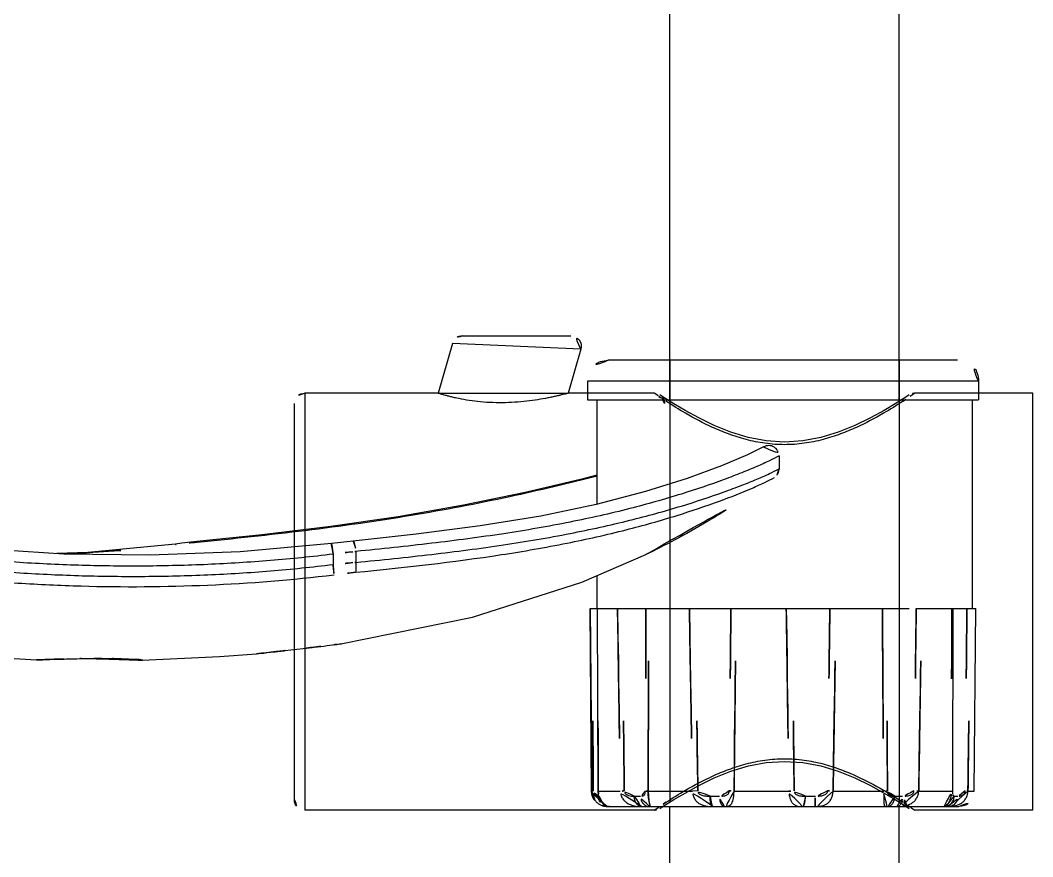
# Model space of a CAD drawing. Extents: x 16296684858 to 16296688009, y -37409618718 to -37409616409.
# Drawn here: x 16296685740.3 to 16296685837.3, y -37409617781.9 to -37409617701.7 of the extents above; entities that cross this region are included whole.
import ezdxf

# ---------------------------------------------------------------- set-up
doc = ezdxf.new("R2010")
doc.units = 0
doc.header["$LTSCALE"] = 10
doc.header["$MEASUREMENT"] = 0
doc.layers.get('0').update_dxf_attribs({"linetype": 'CONTINUOUS'})

msp = doc.modelspace()

# ---------------------------------------------------------------- linework, layer by layer
at = {"color": 7, "linetype": 'Continuous', "lineweight": 30}
for p, q in [((16296685802.5359, -37409617738.195007), (16296685802.5359, -37409617542.101181)), ((16296685824.5359, -37409617738.195007), (16296685824.5359, -37409617598.511414))]:
    msp.add_line(p, q, dxfattribs=at)
at = {"color": 7, "linetype": 'Continuous'}
for p, q in [((16296685782.646641, -37409617731.916496), (16296685793.047029, -37409617731.916496)), ((16296685781.685129, -37409617732.641701), (16296685780.31896, -37409617737.421837)), ((16296685794.008539, -37409617733.191292), (16296685781.685129, -37409617732.641701)), ((16296685794.008539, -37409617733.191292), (16296685792.79944, -37409617737.421837)), ((16296685830.13662, -37409617734.267967), (16296685796.636629, -37409617734.267967)), ((16296685802.5359, -37409617734.267967), (16296685802.5359, -37409617776.648682)), ((16296685824.5359, -37409617734.267967), (16296685824.5359, -37409617776.648682)), ((16296685794.636629, -37409617736.267967), (16296685794.636629, -37409617738.067978)), ((16296685832.136629, -37409617736.267967), (16296685794.636629, -37409617736.267967)), ((16296685832.136629, -37409617736.267967), (16296685832.136629, -37409617738.067978)), ((16296685767.53591, -37409617737.421837), (16296685767.53591, -37409617777.421837)), ((16296685780.31896, -37409617737.421837), (16296685767.53591, -37409617737.421837)), ((16296685801.0359, -37409617737.421837), (16296685792.79944, -37409617737.421837)), ((16296685801.37369, -37409617737.653938), (16296685801.0359, -37409617737.421837)), ((16296685801.72131, -37409617737.675484), (16296685801.586109, -37409617737.58683)), ((16296685802.163561, -37409617737.961517), (16296685801.72131, -37409617737.675484)), ((16296685825.350599, -37409617737.675423), (16296685824.90797, -37409617737.961723)), ((16296685825.48575, -37409617737.586769), (16296685825.350599, -37409617737.675423)), ((16296685826.0359, -37409617737.421837), (16296685825.592911, -37409617737.725471)), ((16296685837.335899, -37409617737.421837), (16296685826.0359, -37409617737.421837)), ((16296685837.335899, -37409617777.421837), (16296685837.335899, -37409617737.421837)), ((16296685766.53591, -37409617776.421837), (16296685766.53591, -37409617738.421837)), ((16296685794.636641, -37409617738.067978), (16296685832.13661, -37409617738.067978)), ((16296685795.5359, -37409617738.067978), (16296685795.5359, -37409617748.072456)), ((16296685831.5359, -37409617738.067978), (16296685831.5359, -37409617758.067978)), ((16296685813.00989, -37409617743.435928), (16296685813.00989, -37409617744.675781)), ((16296685763.44734, -37409617751.006577), (16296685757.18605, -37409617751.656319)), ((16296685757.186069, -37409617751.656319), (16296685757.23414, -37409617751.701393)), ((16296685755.73287, -37409617751.81517), (16296685755.12932, -37409617751.890457)), ((16296685755.22023, -37409617751.929993), (16296685755.12932, -37409617751.890457)), ((16296685755.134951, -37409617751.940987), (16296685755.21785, -37409617751.93026)), ((16296685757.191, -37409617751.70562), (16296685757.234249, -37409617751.701363)), ((16296685772.444111, -37409617752.596024), (16296685772.444111, -37409617753.647614)), ((16296685770.245449, -37409617752.828041), (16296685770.245449, -37409617753.879379)), ((16296685795.5359, -37409617754.920059), (16296685795.5359, -37409617758.067978)), ((16296685795.039459, -37409617775.581047), (16296685794.886629, -37409617758.067978)), ((16296685794.88665, -37409617758.067978), (16296685825.472349, -37409617758.067978)), ((16296685794.88909, -37409617758.067978), (16296685795.047859, -37409617775.581078)), ((16296685795.5613, -37409617758.068008), (16296685795.644409, -37409617775.576927)), ((16296685826.163231, -37409617758.067978), (16296685831.8866, -37409617758.067978)), ((16296685829.66976, -37409617775.573059), (16296685829.689489, -37409617758.067978)), ((16296685831.733801, -37409617775.581047), (16296685831.886629, -37409617758.067978)), ((16296685767.686199, -37409617761.872704), (16296685767.683319, -37409617761.873238)), ((16296685770.3132, -37409617761.550194), (16296685770.34425, -37409617761.546127)), ((16296685770.967569, -37409617761.460762), (16296685770.990219, -37409617761.457443)), ((16296685730.863741, -37409617762.339523), (16296685741.828279, -37409617762.991928)), ((16296685741.813761, -37409617762.991287), (16296685741.85088, -37409617762.992569)), ((16296685742.421829, -37409617762.985077), (16296685742.655769, -37409617762.978104)), ((16296685742.655769, -37409617762.978104), (16296685743.097191, -37409617762.963676)), ((16296685743.097191, -37409617762.963676), (16296685743.666969, -37409617762.94455)), ((16296685747.98024, -37409617762.896156), (16296685748.401569, -37409617762.906853)), ((16296685748.075359, -37409617762.865707), (16296685748.08288, -37409617762.864418)), ((16296685751.033951, -37409617762.996094), (16296685751.31815, -37409617763.005577)), ((16296685751.31815, -37409617763.005577), (16296685751.43865, -37409617763.009178)), ((16296685762.90514, -37409617762.409973), (16296685763.074909, -37409617762.394287)), ((16296685795.039459, -37409617775.581047), (16296685795.04818, -37409617775.581047)), ((16296685795.644421, -37409617775.576897), (16296685795.64485, -37409617775.610008)), ((16296685795.67931, -37409617775.581047), (16296685797.787901, -37409617775.581047)), ((16296685800.45319, -37409617775.581047), (16296685804.707279, -37409617775.581047)), ((16296685805.221609, -37409617775.572342), (16296685804.707121, -37409617775.581078)), ((16296685808.69257, -37409617775.581047), (16296685813.95229, -37409617775.581047)), ((16296685818.189711, -37409617775.581047), (16296685823.045731, -37409617775.581047)), ((16296685826.39987, -37409617775.581047), (16296685829.55102, -37409617775.581047)), ((16296685829.665751, -37409617775.868462), (16296685829.665751, -37409617775.867577)), ((16296685829.66947, -37409617775.657356), (16296685829.67001, -37409617775.573059)), ((16296685831.12315, -37409617775.581047), (16296685831.733801, -37409617775.581047)), ((16296685795.680981, -37409617776.067978), (16296685795.71069, -37409617776.067978)), ((16296685799.12796, -37409617776.067978), (16296685799.727779, -37409617776.067978)), ((16296685806.39554, -37409617776.067978), (16296685807.2924, -37409617776.067978)), ((16296685815.536369, -37409617776.067978), (16296685816.489981, -37409617776.067978)), ((16296685824.101179, -37409617776.067978), (16296685824.85601, -37409617776.067978)), ((16296685829.795031, -37409617776.067978), (16296685830.14883, -37409617776.067978)), ((16296685801.0359, -37409617777.421837), (16296685767.53591, -37409617777.421837)), ((16296685796.53941, -37409617777.067978), (16296685830.23385, -37409617777.067978)), ((16296685801.0359, -37409617777.421837), (16296685801.478889, -37409617777.118233)), ((16296685802.5359, -37409618074.221809), (16296685802.5359, -37409617777.067978)), ((16296685824.5359, -37409618074.221809), (16296685824.5359, -37409617777.067978)), ((16296685825.350599, -37409617777.168282), (16296685825.485689, -37409617777.256882)), ((16296685825.69804, -37409617777.189713), (16296685826.0359, -37409617777.421837)), ((16296685837.335899, -37409617777.421837), (16296685826.0359, -37409617777.421837))]:
    msp.add_line(p, q, dxfattribs=at)
for points in [[(16296685824.908501, -37409617737.961357), (16296685824.14253, -37409617738.441673), (16296685823.077379, -37409617739.074944), (16296685821.76576, -37409617739.792847), (16296685820.273451, -37409617740.514832), (16296685818.67277, -37409617741.160004), (16296685817.00569, -37409617741.668877), (16296685815.28714, -37409617741.998123), (16296685813.53516, -37409617742.112762), (16296685811.783331, -37409617741.997932), (16296685810.06505, -37409617741.668617), (16296685808.398239, -37409617741.159714), (16296685806.797779, -37409617740.514587), (16296685805.305811, -37409617739.792732), (16296685803.99452, -37409617739.074997), (16296685802.929569, -37409617738.441856), (16296685802.16357, -37409617737.961563)], [(16296685811.52548, -37409617742.5737), (16296685809.969641, -37409617743.343246), (16296685807.49198, -37409617744.390327), (16296685804.2164, -37409617745.592369), (16296685800.190451, -37409617746.857559), (16296685795.478451, -37409617748.087463), (16296685790.166189, -37409617749.200546), (16296685784.367941, -37409617750.154381), (16296685778.224751, -37409617750.951889), (16296685772.178579, -37409617751.60099)], [(16296685795.5359, -37409617745.293732), (16296685794.097771, -37409617745.657303), (16296685788.652361, -37409617746.939781), (16296685782.751909, -37409617748.170639), (16296685776.50037, -37409617749.274818), (16296685770.01997, -37409617750.21727), (16296685763.44734, -37409617751.006577)], [(16296685770.093031, -37409617751.835762), (16296685761.35428, -37409617752.650391), (16296685752.702841, -37409617752.96833), (16296685744.448509, -37409617752.853996), (16296685736.59523, -37409617752.358673), (16296685729.141621, -37409617751.50016), (16296685722.454981, -37409617750.22168)], [(16296685757.186069, -37409617751.656319), (16296685756.597059, -37409617751.71701), (16296685755.73287, -37409617751.81517)], [(16296685772.178579, -37409617751.60099), (16296685771.566389, -37409617751.664497), (16296685770.690281, -37409617751.763184), (16296685770.093031, -37409617751.835762)], [(16296685755.12932, -37409617751.890457), (16296685746.72543, -37409617752.694809), (16296685743.765459, -37409617752.810928)], [(16296685770.990391, -37409617761.457474), (16296685783.606529, -37409617758.905922), (16296685794.10598, -37409617755.534317), (16296685800.22966, -37409617752.903671)], [(16296685763.074909, -37409617762.394287), (16296685763.318911, -37409617762.370499), (16296685763.60013, -37409617762.34169), (16296685763.921619, -37409617762.307518), (16296685764.28614, -37409617762.267647), (16296685764.696119, -37409617762.22184), (16296685765.152281, -37409617762.169991), (16296685765.654301, -37409617762.112129), (16296685766.198641, -37409617762.048729), (16296685766.777651, -37409617761.980698), (16296685767.37837, -37409617761.909576), (16296685768.229, -37409617761.807907)], [(16296685768.229, -37409617761.807907), (16296685768.635679, -37409617761.758873), (16296685769.01281, -37409617761.712997), (16296685769.35791, -37409617761.670639), (16296685769.670151, -37409617761.631912), (16296685769.950159, -37409617761.596733), (16296685770.198919, -37409617761.564987), (16296685770.418221, -37409617761.536453), (16296685770.609989, -37409617761.510902)], [(16296685770.609989, -37409617761.510902), (16296685770.77639, -37409617761.488113), (16296685770.91971, -37409617761.467796), (16296685771.05871, -37409617761.447166)], [(16296685741.85088, -37409617762.992569), (16296685741.899731, -37409617762.993431), (16296685741.95236, -37409617762.993713), (16296685742.010611, -37409617762.993477), (16296685742.07568, -37409617762.992752), (16296685742.148569, -37409617762.991592), (16296685742.230089, -37409617762.989906), (16296685742.421829, -37409617762.985077)], [(16296685743.666969, -37409617762.94455), (16296685744.133739, -37409617762.929466), (16296685744.397551, -37409617762.92141), (16296685744.68404, -37409617762.913139), (16296685744.994989, -37409617762.904747), (16296685745.331579, -37409617762.896446), (16296685745.695181, -37409617762.888481), (16296685746.086861, -37409617762.881104)], [(16296685746.086861, -37409617762.881104), (16296685746.505831, -37409617762.874741), (16296685746.950439, -37409617762.869766), (16296685747.415421, -37409617762.866531), (16296685747.89315, -37409617762.865372)], [(16296685746.667931, -37409617762.87294), (16296685747.03076, -37409617762.877602), (16296685747.52286, -37409617762.886223), (16296685747.98024, -37409617762.896156)], [(16296685747.89315, -37409617762.865372), (16296685748.1432, -37409617762.865883), (16296685748.52673, -37409617762.86792), (16296685748.891529, -37409617762.871483), (16296685749.23345, -37409617762.876289), (16296685749.55043, -37409617762.882156), (16296685749.84104, -37409617762.888863), (16296685750.105721, -37409617762.896133), (16296685750.345501, -37409617762.903778), (16296685750.56139, -37409617762.911613), (16296685750.75498, -37409617762.919487), (16296685750.9277, -37409617762.927299), (16296685751.08115, -37409617762.934921), (16296685751.216669, -37409617762.942284), (16296685751.335609, -37409617762.949303), (16296685751.43928, -37409617762.955971), (16296685751.528919, -37409617762.962212)], [(16296685748.401569, -37409617762.906853), (16296685748.7875, -37409617762.917793), (16296685749.140221, -37409617762.928711), (16296685749.461599, -37409617762.939323), (16296685749.75423, -37409617762.949463)], [(16296685749.75423, -37409617762.949463), (16296685750.26359, -37409617762.967918), (16296685750.48455, -37409617762.976097), (16296685750.68553, -37409617762.983543), (16296685751.033951, -37409617762.996094)], [(16296685751.43865, -37409617763.009178), (16296685751.545891, -37409617763.01207), (16296685751.640739, -37409617763.014229), (16296685751.724239, -37409617763.015701), (16296685751.797649, -37409617763.016518), (16296685751.862591, -37409617763.01667), (16296685751.92112, -37409617763.016083), (16296685751.96167, -37409617763.015106)], [(16296685751.528919, -37409617762.962212), (16296685751.6052, -37409617762.967987), (16296685751.66869, -37409617762.973213), (16296685751.71979, -37409617762.977837), (16296685751.75864, -37409617762.981743), (16296685751.78466, -37409617762.984673), (16296685751.78944, -37409617762.985252)], [(16296685751.95228, -37409617763.015381), (16296685759.352011, -37409617762.686203), (16296685762.915251, -37409617762.409042)], [(16296685802.163589, -37409617776.882149), (16296685802.929729, -37409617776.401733), (16296685803.99497, -37409617775.768433), (16296685805.30658, -37409617775.050552), (16296685806.79879, -37409617774.328659), (16296685808.399321, -37409617773.683594), (16296685810.066259, -37409617773.174767), (16296685811.78467, -37409617772.845581), (16296685813.536539, -37409617772.730949), (16296685815.288271, -37409617772.845718), (16296685817.006439, -37409617773.174988), (16296685818.673149, -37409617773.683838), (16296685820.27352, -37409617774.328873), (16296685821.765409, -37409617775.050659), (16296685823.0767, -37409617775.768379), (16296685824.141781, -37409617776.40155), (16296685824.907961, -37409617776.881989), (16296685825.35041, -37409617777.168152)], [(16296685795.64485, -37409617775.610008), (16296685795.650961, -37409617775.72805), (16296685795.66362, -37409617775.841118), (16296685795.681881, -37409617775.947723), (16296685795.70467, -37409617776.04702), (16296685795.730961, -37409617776.138557), (16296685795.75976, -37409617776.222191), (16296685795.790211, -37409617776.298119), (16296685795.82151, -37409617776.366577), (16296685795.85309, -37409617776.428139), (16296685795.884899, -37409617776.48407), (16296685795.916731, -37409617776.535019), (16296685795.948759, -37409617776.581932), (16296685795.98064, -37409617776.624924), (16296685796.012449, -37409617776.664574), (16296685796.043579, -37409617776.700577), (16296685796.074329, -37409617776.733704), (16296685796.103821, -37409617776.763344), (16296685796.131769, -37409617776.789711), (16296685796.15757, -37409617776.812637), (16296685796.178511, -37409617776.830353), (16296685796.18516, -37409617776.835823)], [(16296685829.665751, -37409617775.868469), (16296685829.66601, -37409617775.841003), (16296685829.66947, -37409617775.657356)], [(16296685801.58605, -37409617777.25692), (16296685801.721279, -37409617777.168213), (16296685802.16358, -37409617776.882149)], [(16296685824.5359, -37409617776.648682), (16296685824.90848, -37409617776.882317), (16296685825.350599, -37409617777.168282)]]:
    msp.add_lwpolyline(points, dxfattribs=at)
for centre, radius, start, end in [((16296685782.64666, -37409617732.916496), 0.999998, 90.00145995, 164.0510957), ((16296685793.047001, -37409617732.916496), 1.000004, 344.0510957, 89.99824806), ((16296685796.636629, -37409617736.267967), 2, 90, 180), ((16296685830.136629, -37409617736.267967), 2, 0, 90), ((16296685767.53591, -37409617738.421837), 1, 90, 180), ((16296685801.035919, -37409617738.421867), 1.000002, 0, 89.99824806), ((16296685833.886459, -37409617689.960121), 57.72158, 235.71787185, 235.84417766), ((16296685829.887899, -37409617695.859734), 50.594588, 235.84017102, 236.78760064), ((16296685797.12891, -37409617695.777206), 50.693747, 303.21345211, 304.1591768), ((16296685826.035931, -37409617738.422058), 1.000201, 90.00175194, 123.37183427), ((16296685763.492979, -37409617815.836571), 64.439847, 95.61250319, 97.37818531), ((16296685781.36463, -37409617847.648857), 95.470531, 95.53957403, 96.68822398), ((16296685781.30135, -37409617847.082458), 94.900668, 95.35544826, 95.53455531), ((16296685779.95421, -37409617835.563087), 82.258663, 95.44524219, 96.77830335), ((16296685781.252581, -37409617848.209541), 94.97131, 95.32170801, 95.50077577), ((16296685780.544161, -37409617837.046082), 82.845851, 95.62853194, 97.07494922), ((16296685767.813589, -37409617739.904541), 21.785726, 278.12873532, 278.32396581), ((16296685747.940189, -37409617868.348297), 105.484856, 90.98417968, 91.21647805), ((16296685747.891081, -37409617867.420563), 104.556418, 89.89479112, 90.96581243), ((16296685751.928989, -37409617762.004784), 1.010836, 271.8196532, 272.56797956), ((16296685796.5394, -37409617775.567978), 1.5, 180.50007868, 270), ((16296685809.528561, -37409617719.966217), 55.621146, 268.66866446, 269.13882561), ((16296685812.66568, -37409617686.676842), 88.91353, 270.82912849, 271.15410165), ((16296685821.478439, -37409617560.812263), 214.793985, 268.98200585, 269.1227796), ((16296685823.5819, -37409617911.390961), 135.839129, 88.81120574, 89.00444657), ((16296685830.23385, -37409617775.567978), 1.5, 270, 359.49992132), ((16296685767.53591, -37409617776.421837), 1, 180, 270), ((16296685796.821569, -37409617776.06955), 0.997939, 225.86590781, 230.27520144), ((16296685796.822439, -37409617776.069008), 0.998908, 230.25572157, 259.87404457), ((16296685829.93643, -37409617819.056763), 50.682071, 123.21345211, 124.159373), ((16296685797.18001, -37409617818.989807), 50.601611, 55.84017102, 56.78760064), ((16296685826.035879, -37409617776.421837), 1.000001, 180, 269.99824806), ((16296685796.647181, -37409617776.126846), 0.941257, 236.30327051, 263.4958882), ((16296685796.645321, -37409617776.139099), 0.928876, 263.5244709, 269.98718315), ((16296685796.64225, -37409617774.815483), 2.252499, 267.5326548, 270.07285938), ((16296685796.823071, -37409617776.065567), 1.002398, 259.87284725, 269.97610288), ((16296685796.84944, -37409617776.217468), 0.852178, 256.78763105, 257.89821897), ((16296685801.035879, -37409617776.421631), 1.000202, 270.00175194, 303.37183427), ((16296685793.151649, -37409617824.93293), 57.781316, 55.71787185, 55.84417766)]:
    msp.add_arc(centre, radius, start, end, dxfattribs=at)
for points, knots in [([(16296685780.31896, -37409617737.421837), (16296685780.32147, -37409617737.422249), (16296685780.33094, -37409617737.426208), (16296685780.352909, -37409617737.432152), (16296685780.389, -37409617737.443939), (16296685780.46599, -37409617737.467407), (16296685780.597389, -37409617737.50766), (16296685780.7969, -37409617737.566292), (16296685781.050671, -37409617737.638039), (16296685781.356831, -37409617737.719749), (16296685781.71282, -37409617737.808434), (16296685782.27636, -37409617737.937057), (16296685783.077749, -37409617738.091141), (16296685784.13442, -37409617738.237572), (16296685785.281799, -37409617738.329559), (16296685786.471729, -37409617738.354156), (16296685787.657339, -37409617738.308968), (16296685788.797001, -37409617738.206322), (16296685789.85433, -37409617738.059334), (16296685790.667919, -37409617737.913597), (16296685791.25345, -37409617737.793777), (16296685791.634081, -37409617737.710251), (16296685791.96797, -37409617737.632446), (16296685792.250259, -37409617737.563477), (16296685792.45112, -37409617737.512657), (16296685792.582621, -37409617737.478889), (16296685792.65799, -37409617737.459084), (16296685792.717159, -37409617737.444023), (16296685792.759489, -37409617737.43174), (16296685792.785311, -37409617737.426804), (16296685792.796471, -37409617737.421806), (16296685792.79944, -37409617737.421837)], [0, 0, 0, 0, 0.000602587, 0.002406174, 0.005404512, 0.00959137, 0.021489858, 0.037971769, 0.058877706, 0.083992006, 0.113072716, 0.14582275, 0.22098627, 0.306409055, 0.398531813, 0.493642123, 0.588326325, 0.679595565, 0.76473529, 0.841255589, 0.875451702, 0.906387167, 0.933610974, 0.956705014, 0.975262776, 0.982715925, 0.98888658, 0.993726242, 0.99720191, 0.999298038, 1, 1, 1, 1]), ([(16296685824.89677, -37409617738.189499), (16296685824.28336, -37409617738.591026), (16296685822.834869, -37409617739.492943), (16296685820.835131, -37409617740.552971), (16296685818.8827, -37409617741.368431), (16296685817.2083, -37409617741.905487), (16296685815.409571, -37409617742.27224), (16296685813.535891, -37409617742.403816), (16296685811.66223, -37409617742.27224), (16296685809.863489, -37409617741.905487), (16296685808.189091, -37409617741.368423), (16296685806.23666, -37409617740.552971), (16296685804.236931, -37409617739.492928), (16296685802.788441, -37409617738.591026), (16296685802.175039, -37409617738.189499)], [0, 0, 0, 0, 0.089616924, 0.20850676, 0.276154988, 0.348030599, 0.42311214, 0.500000027, 0.576887924, 0.651969471, 0.723845112, 0.791493361, 0.910383167, 1, 1, 1, 1]), ([(16296685811.525511, -37409617742.57373), (16296685811.67448, -37409617742.491539), (16296685812.021271, -37409617742.402023), (16296685812.53657, -37409617742.540909), (16296685812.91758, -37409617742.916832), (16296685813.00989, -37409617743.265167), (16296685813.00989, -37409617743.435928)], [0, 0, 0, 0, 0.249476111, 0.499382868, 0.749620171, 1, 1, 1, 1]), ([(16296685813.00989, -37409617743.435928), (16296685812.70569, -37409617743.604073), (16296685812.002899, -37409617743.953369), (16296685810.809601, -37409617744.487457), (16296685809.36393, -37409617745.087242), (16296685806.9667, -37409617746.006889), (16296685803.40416, -37409617747.210938), (16296685798.485189, -37409617748.596649), (16296685792.796221, -37409617749.872223), (16296685786.453871, -37409617750.965401), (16296685779.597111, -37409617751.860924), (16296685774.868019, -37409617752.364594), (16296685772.444111, -37409617752.596024)], [0, 0, 0, 0, 0.024943782, 0.056279553, 0.093816627, 0.137249989, 0.240522525, 0.363557194, 0.503829851, 0.658726787, 0.825258127, 1, 1, 1, 1]), ([(16296685772.444111, -37409617753.647614), (16296685774.866961, -37409617753.417877), (16296685779.59417, -37409617752.919189), (16296685786.44875, -37409617752.0354), (16296685792.790171, -37409617750.961433), (16296685798.479759, -37409617749.713242), (16296685803.400419, -37409617748.360237), (16296685806.96513, -37409617747.185577), (16296685809.363661, -37409617746.288139), (16296685810.809481, -37409617745.70269), (16296685812.00264, -37409617745.18129), (16296685812.70554, -37409617744.840088), (16296685813.00989, -37409617744.675781)], [0, 0, 0, 0, 0.174875897, 0.341534642, 0.496539073, 0.636874598, 0.759899364, 0.86307994, 0.906442175, 0.943898114, 0.975147373, 1, 1, 1, 1]), ([(16296685813.00989, -37409617744.675781), (16296685813.00989, -37409617744.836037), (16296685812.930059, -37409617745.160973), (16296685812.71081, -37409617745.412682), (16296685812.58078, -37409617745.506348)], [0, 0, 0, 0, 0.499991518, 1, 1, 1, 1]), ([(16296685757.234249, -37409617751.701363), (16296685760.687019, -37409617751.360542), (16296685767.535589, -37409617750.643517), (16296685777.53932, -37409617749.242523), (16296685786.87904, -37409617747.457382), (16296685792.804399, -37409617746.050377), (16296685795.59519, -37409617745.354347)], [0, 0, 0, 0, 0.267417254, 0.530695783, 0.77830883, 1, 1, 1, 1]), ([(16296685772.41872, -37409617754.599663), (16296685777.084721, -37409617754.137589), (16296685783.86866, -37409617753.384773), (16296685792.49827, -37409617751.892036), (16296685798.127199, -37409617750.628799), (16296685803.006029, -37409617749.257973), (16296685807.0389, -37409617747.895889), (16296685809.827021, -37409617746.803253), (16296685811.569571, -37409617746.020287), (16296685812.27413, -37409617745.670883), (16296685812.58078, -37409617745.506348)], [0, 0, 0, 0, 0.339868609, 0.494393264, 0.634585705, 0.757840052, 0.861546522, 0.943022077, 0.974774976, 1, 1, 1, 1]), ([(16296685800.22966, -37409617752.903671), (16296685801.164829, -37409617752.458504), (16296685803.142941, -37409617751.454018), (16296685807.330179, -37409617749.096977), (16296685810.487379, -37409617747.025772), (16296685812.58078, -37409617745.506348)], [0, 0, 0, 0, 0.215581736, 0.461583414, 1, 1, 1, 1]), ([(16296685722.387779, -37409617751.194092), (16296685723.35647, -37409617751.425728), (16296685725.306641, -37409617751.853287), (16296685729.245199, -37409617752.554688), (16296685733.222549, -37409617753.049141), (16296685737.21195, -37409617753.412514), (16296685740.2057, -37409617753.642403), (16296685743.202471, -37409617753.799767), (16296685746.20096, -37409617753.923477), (16296685749.203239, -37409617753.969856), (16296685752.20863, -37409617753.98513), (16296685755.21681, -37409617753.927979), (16296685758.22691, -37409617753.832031), (16296685761.236309, -37409617753.666656), (16296685764.244459, -37409617753.455727), (16296685767.248791, -37409617753.181122), (16296685769.24732, -37409617752.952377), (16296685770.24543, -37409617752.828041)], [0, 0, 0, 0, 0.06212364, 0.124489908, 0.24947227, 0.311946712, 0.37435709, 0.436735841, 0.499114966, 0.561529492, 0.624009125, 0.686565016, 0.749181913, 0.811844678, 0.874542477, 0.937263079, 1, 1, 1, 1]), ([(16296685772.17864, -37409617751.601067), (16296685772.191271, -37409617751.599747), (16296685772.22407, -37409617751.622459), (16296685772.27623, -37409617751.718231), (16296685772.339609, -37409617751.920059), (16296685772.40086, -37409617752.228897), (16296685772.431629, -37409617752.467346), (16296685772.444111, -37409617752.596024)], [0, 0, 0, 0, 0.036223788, 0.099032208, 0.315491385, 0.631112373, 1, 1, 1, 1]), ([(16296685770.245449, -37409617753.879379), (16296685768.24934, -37409617754.124893), (16296685764.248369, -37409617754.537376), (16296685758.23057, -37409617754.902893), (16296685752.21286, -37409617755.055313), (16296685747.203119, -37409617755.001846), (16296685743.203609, -37409617754.850883), (16296685740.207331, -37409617754.68766), (16296685737.21306, -37409617754.469101), (16296685734.221621, -37409617754.190102), (16296685731.235531, -37409617753.848503), (16296685728.26046, -37409617753.432762), (16296685725.306749, -37409617752.91893), (16296685723.35634, -37409617752.493233), (16296685722.38763, -37409617752.262123)], [0, 0, 0, 0, 0.125453435, 0.250811756, 0.375982139, 0.500875906, 0.563254938, 0.625632854, 0.688046734, 0.7505188, 0.813031057, 0.87551476, 0.937877864, 1, 1, 1, 1]), ([(16296685744.611641, -37409617752.863297), (16296685745.49369, -37409617752.818428), (16296685749.009211, -37409617752.610703), (16296685752.518129, -37409617752.278458), (16296685755.134951, -37409617751.940987)], [0, 0, 0, 0, 0.250786718, 1, 1, 1, 1]), ([(16296685770.24544, -37409617752.828041), (16296685770.23735, -37409617752.763481), (16296685770.2211, -37409617752.636581), (16296685770.196489, -37409617752.452454), (16296685770.17272, -37409617752.282738), (16296685770.15077, -37409617752.134087), (16296685770.13147, -37409617752.012558), (16296685770.117109, -37409617751.929428), (16296685770.107241, -37409617751.881157), (16296685770.101761, -37409617751.856247), (16296685770.09775, -37409617751.844704), (16296685770.094851, -37409617751.835564), (16296685770.09304, -37409617751.835838)], [0, 0, 0, 0, 0.19428798, 0.381888064, 0.554566927, 0.705891252, 0.83018996, 0.922726541, 0.955862602, 0.979867067, 0.994528379, 1, 1, 1, 1]), ([(16296685722.05006, -37409617753.1987), (16296685724.00993, -37409617753.658531), (16296685727.97603, -37409617754.425537), (16296685733.98847, -37409617755.164467), (16296685740.0289, -37409617755.663719), (16296685748.103769, -37409617756.043808), (16296685758.22958, -37409617755.965057), (16296685766.31535, -37409617755.334068), (16296685770.34008, -37409617754.831039)], [0, 0, 0, 0, 0.124471462, 0.249484136, 0.374389812, 0.499159214, 0.749210487, 1, 1, 1, 1]), ([(16296685770.245541, -37409617753.879852), (16296685770.270241, -37409617754.07769), (16296685770.30228, -37409617754.34893), (16296685770.33247, -37409617754.666077), (16296685770.341579, -37409617754.785156), (16296685770.34206, -37409617754.830803)], [0, 0, 0, 0, 0.625632076, 0.856805229, 1, 1, 1, 1]), ([(16296685772.444111, -37409617753.647614), (16296685772.454121, -37409617753.751358), (16296685772.468069, -37409617753.94857), (16296685772.47262, -37409617754.220688), (16296685772.45892, -37409617754.43441), (16296685772.43816, -37409617754.556221), (16296685772.418619, -37409617754.599663)], [0, 0, 0, 0, 0.326569295, 0.619525091, 0.850745283, 1, 1, 1, 1]), ([(16296685797.528, -37409617758.067978), (16296685797.549959, -37409617759.527397), (16296685797.60478, -37409617763.175941), (16296685797.688299, -37409617769.013687), (16296685797.754141, -37409617773.391953), (16296685797.787621, -37409617775.581078)], [0, 0, 0, 0, 0.249999668, 0.625000815, 1, 1, 1, 1]), ([(16296685804.41622, -37409617758.067978), (16296685804.44101, -37409617759.527397), (16296685804.50285, -37409617763.175926), (16296685804.59473, -37409617769.013733), (16296685804.66905, -37409617773.391983), (16296685804.707121, -37409617775.581078)], [0, 0, 0, 0, 0.250000033, 0.624999955, 1, 1, 1, 1]), ([(16296685813.70805, -37409617758.067978), (16296685813.729019, -37409617759.527397), (16296685813.781321, -37409617763.175926), (16296685813.85696, -37409617769.013733), (16296685813.91983, -37409617773.391983), (16296685813.952299, -37409617775.581078)], [0, 0, 0, 0, 0.249999999, 0.625000045, 1, 1, 1, 1]), ([(16296685822.913759, -37409617758.067978), (16296685822.925301, -37409617759.527397), (16296685822.954029, -37409617763.175941), (16296685822.993151, -37409617769.013687), (16296685823.027731, -37409617773.391953), (16296685823.0459, -37409617775.581078)], [0, 0, 0, 0, 0.2499996, 0.625000995, 1, 1, 1, 1]), ([(16296685800.452959, -37409617775.581078), (16296685800.4597, -37409617774.121658), (16296685800.476151, -37409617770.473106), (16296685800.495689, -37409617764.635399), (16296685800.513519, -37409617760.257103), (16296685800.522909, -37409617758.067978)], [0, 0, 0, 0, 0.249998408, 0.625000154, 1, 1, 1, 1]), ([(16296685808.69248, -37409617775.581078), (16296685808.710541, -37409617774.121658), (16296685808.755171, -37409617770.473129), (16296685808.817329, -37409617764.635391), (16296685808.86828, -37409617760.257103), (16296685808.894369, -37409617758.067978)], [0, 0, 0, 0, 0.249999581, 0.625000041, 1, 1, 1, 1]), ([(16296685818.1898, -37409617775.581078), (16296685818.21435, -37409617774.121658), (16296685818.27519, -37409617770.473137), (16296685818.36331, -37409617764.635361), (16296685818.43372, -37409617760.257103), (16296685818.46954, -37409617758.067978)], [0, 0, 0, 0, 0.250000179, 0.624999982, 1, 1, 1, 1]), ([(16296685826.40011, -37409617775.581078), (16296685826.424561, -37409617774.121658), (16296685826.485319, -37409617770.473129), (16296685826.57579, -37409617764.635391), (16296685826.646799, -37409617760.257103), (16296685826.682739, -37409617758.067978)], [0, 0, 0, 0, 0.249999605, 0.625000035, 1, 1, 1, 1]), ([(16296685762.90583, -37409617762.409737), (16296685763.53232, -37409617762.353737), (16296685765.12599, -37409617762.174461), (16296685766.71858, -37409617761.98835), (16296685767.686199, -37409617761.872704)], [0, 0, 0, 0, 0.392261275, 1, 1, 1, 1]), ([(16296685767.68619, -37409617761.872627), (16296685767.94726, -37409617761.841454), (16296685768.823231, -37409617761.736427), (16296685769.69907, -37409617761.63018), (16296685770.3132, -37409617761.550194)], [0, 0, 0, 0, 0.298016204, 1, 1, 1, 1]), ([(16296685770.34425, -37409617761.546127), (16296685770.39641, -37409617761.539307), (16296685770.579769, -37409617761.515106), (16296685770.763029, -37409617761.490128), (16296685770.894039, -37409617761.471413)], [0, 0, 0, 0, 0.284447487, 1, 1, 1, 1]), ([(16296685741.8277, -37409617762.991814), (16296685741.961081, -37409617762.99585), (16296685742.34038, -37409617762.986382), (16296685743.08827, -37409617762.963837), (16296685744.2456, -37409617762.919403), (16296685745.15773, -37409617762.898743), (16296685745.70072, -37409617762.887207)], [0, 0, 0, 0, 0.103326408, 0.293567722, 0.579478814, 1, 1, 1, 1]), ([(16296685751.664619, -37409617762.965981), (16296685751.503309, -37409617762.953018), (16296685751.08975, -37409617762.93042), (16296685750.332609, -37409617762.899902), (16296685749.30018, -37409617762.871902), (16296685748.51969, -37409617762.865479), (16296685748.08288, -37409617762.864449)], [0, 0, 0, 0, 0.13547043, 0.346647225, 0.634342893, 1, 1, 1, 1]), ([(16296685751.974279, -37409617763.014618), (16296685751.98003, -37409617763.014351), (16296685751.990141, -37409617763.014267), (16296685751.999901, -37409617763.011948), (16296685752.00843, -37409617763.012466), (16296685752.00849, -37409617763.007347), (16296685752.001011, -37409617763.006943), (16296685751.99271, -37409617763.003929), (16296685751.978411, -37409617763.001793), (16296685751.953091, -37409617762.997421), (16296685751.91152, -37409617762.991463), (16296685751.84869, -37409617762.983353), (16296685751.764601, -37409617762.974472), (16296685751.70088, -37409617762.968887), (16296685751.664619, -37409617762.965981)], [0, 0, 0, 0, 0.04510284, 0.074776075, 0.089576777, 0.094257768, 0.108396962, 0.134267472, 0.171050972, 0.217751793, 0.33764433, 0.498738475, 0.714835147, 1, 1, 1, 1]), ([(16296685802.175039, -37409617776.654213), (16296685802.788441, -37409617776.252647), (16296685804.236931, -37409617775.350754), (16296685806.23667, -37409617774.290733), (16296685808.189091, -37409617773.475273), (16296685809.863489, -37409617772.938217), (16296685811.66223, -37409617772.571457), (16296685813.5359, -37409617772.43988), (16296685815.409571, -37409617772.571457), (16296685817.2083, -37409617772.938217), (16296685818.88271, -37409617773.475273), (16296685820.835131, -37409617774.290733), (16296685822.834869, -37409617775.350754), (16296685824.28336, -37409617776.252647), (16296685824.89677, -37409617776.654213)], [0, 0, 0, 0, 0.089616913, 0.208506716, 0.276154937, 0.348030531, 0.423112064, 0.499999948, 0.576887829, 0.651969379, 0.723845027, 0.791493281, 0.910383128, 1, 1, 1, 1]), ([(16296685796.545271, -37409617777.065887), (16296685796.3918, -37409617777.059082), (16296685796.050079, -37409617776.999657), (16296685795.64879, -37409617776.783913), (16296685795.365801, -37409617776.50013), (16296685795.191111, -37409617776.228943), (16296685795.07682, -37409617775.916527), (16296685795.04908, -37409617775.693298), (16296685795.04818, -37409617775.581047)], [0, 0, 0, 0, 0.198358368, 0.44202878, 0.573868233, 0.712589422, 0.855073561, 1, 1, 1, 1]), ([(16296685795.203291, -37409617775.572342), (16296685795.181999, -37409617775.573021), (16296685795.14477, -37409617775.574272), (16296685795.097401, -37409617775.576553), (16296685795.068199, -37409617775.57811), (16296685795.053699, -37409617775.579887), (16296685795.04921, -37409617775.580452), (16296685795.047859, -37409617775.581078)], [0, 0, 0, 0, 0.410230692, 0.716955375, 0.914493653, 0.971300854, 1, 1, 1, 1]), ([(16296685795.680981, -37409617776.067978), (16296685795.64484, -37409617776.067978), (16296685795.56044, -37409617776.062737), (16296685795.41326, -37409617776.01178), (16296685795.25038, -37409617775.852417), (16296685795.203779, -37409617775.675346), (16296685795.203039, -37409617775.572342)], [0, 0, 0, 0, 0.141475018, 0.329178576, 0.596879139, 1, 1, 1, 1]), ([(16296685795.679001, -37409617775.581078), (16296685795.673981, -37409617775.580803), (16296685795.665581, -37409617775.580177), (16296685795.65406, -37409617775.579399), (16296685795.648701, -37409617775.578201), (16296685795.644421, -37409617775.577744), (16296685795.6444, -37409617775.576927)], [0, 0, 0, 0, 0.430904838, 0.741369761, 0.930201939, 1, 1, 1, 1]), ([(16296685795.67931, -37409617775.581047), (16296685795.67963, -37409617775.624527), (16296685795.686899, -37409617775.795868), (16296685795.718069, -37409617775.966248), (16296685795.75469, -37409617776.088867)], [0, 0, 0, 0, 0.253520117, 1, 1, 1, 1]), ([(16296685799.8302, -37409617777.067978), (16296685799.605591, -37409617777.067978), (16296685799.260349, -37409617777.048103), (16296685798.813021, -37409617776.924797), (16296685798.4904, -37409617776.768578), (16296685798.2013, -37409617776.55262), (16296685797.97542, -37409617776.269524), (16296685797.82527, -37409617775.940514), (16296685797.787291, -37409617775.700439), (16296685797.787901, -37409617775.581047)], [0, 0, 0, 0, 0.239112257, 0.364842595, 0.491653467, 0.618668624, 0.745747108, 0.872925078, 1, 1, 1, 1]), ([(16296685798.1744, -37409617775.572342), (16296685798.13644, -37409617775.573067), (16296685798.007509, -37409617775.575668), (16296685797.87858, -37409617775.578506), (16296685797.787621, -37409617775.581078)], [0, 0, 0, 0, 0.294386901, 1, 1, 1, 1]), ([(16296685799.12796, -37409617776.067978), (16296685799.04097, -37409617776.067978), (16296685798.86009, -37409617776.064598), (16296685798.62991, -37409617776.03009), (16296685798.44557, -37409617775.960274), (16296685798.31217, -37409617775.873703), (16296685798.205059, -37409617775.743652), (16296685798.17495, -37409617775.629883), (16296685798.174259, -37409617775.572342)], [0, 0, 0, 0, 0.219806236, 0.457103383, 0.583238225, 0.715379761, 0.854616837, 1, 1, 1, 1]), ([(16296685800.190281, -37409617775.572342), (16296685800.19009, -37409617775.628227), (16296685800.183451, -37409617775.728867), (16296685800.153761, -37409617775.859833), (16296685800.106199, -37409617775.954163), (16296685800.02511, -37409617776.031311), (16296685799.891029, -37409617776.067284), (16296685799.7847, -37409617776.067978), (16296685799.727779, -37409617776.067978)], [0, 0, 0, 0, 0.20950676, 0.37642423, 0.50026171, 0.599707601, 0.786655305, 1, 1, 1, 1]), ([(16296685800.452959, -37409617775.581078), (16296685800.39897, -37409617775.579941), (16296685800.311489, -37409617775.577698), (16296685800.224001, -37409617775.574623), (16296685800.190571, -37409617775.572342)], [0, 0, 0, 0, 0.617037889, 1, 1, 1, 1]), ([(16296685800.45319, -37409617775.581047), (16296685800.453489, -37409617775.699203), (16296685800.461599, -37409617775.926941), (16296685800.494301, -37409617776.247391), (16296685800.53455, -37409617776.487984), (16296685800.57024, -37409617776.653183), (16296685800.594879, -37409617776.754463), (16296685800.617439, -37409617776.839897), (16296685800.636431, -37409617776.909653), (16296685800.65065, -37409617776.964729), (16296685800.658199, -37409617777.00592), (16296685800.659189, -37409617777.037323), (16296685800.644011, -37409617777.060188), (16296685800.61441, -37409617777.067413), (16296685800.592979, -37409617777.067978), (16296685800.57996, -37409617777.067978)], [0, 0, 0, 0, 0.226645862, 0.436755061, 0.617524225, 0.694234006, 0.76096998, 0.817483639, 0.86368442, 0.899786103, 0.92629604, 0.944529222, 0.958291792, 0.975018328, 1, 1, 1, 1]), ([(16296685806.64772, -37409617777.067978), (16296685806.529091, -37409617777.067978), (16296685806.294121, -37409617777.0625), (16296685805.94865, -37409617777.021049), (16296685805.62064, -37409617776.926498), (16296685805.323509, -37409617776.767632), (16296685805.06189, -37409617776.551163), (16296685804.8673, -37409617776.264618), (16296685804.73848, -37409617775.937317), (16296685804.70528, -37409617775.700058), (16296685804.707279, -37409617775.581047)], [0, 0, 0, 0, 0.129074938, 0.255497054, 0.377612913, 0.498085271, 0.619776325, 0.743259126, 0.87051297, 1, 1, 1, 1]), ([(16296685806.39554, -37409617776.067978), (16296685806.280939, -37409617776.067978), (16296685806.10817, -37409617776.065903), (16296685805.878019, -37409617776.045029), (16296685805.705589, -37409617776.014481), (16296685805.53764, -37409617775.961777), (16296685805.382509, -37409617775.876633), (16296685805.25844, -37409617775.747772), (16296685805.22242, -37409617775.630371), (16296685805.221621, -37409617775.572342)], [0, 0, 0, 0, 0.246845322, 0.371786427, 0.497394154, 0.623373338, 0.749380498, 0.875001943, 1, 1, 1, 1]), ([(16296685808.23609, -37409617775.572342), (16296685808.23555, -37409617775.629227), (16296685808.21376, -37409617775.738899), (16296685808.1262, -37409617775.872383), (16296685808.00773, -37409617775.961243), (16296685807.8759, -37409617776.014877), (16296685807.73686, -37409617776.04538), (16296685807.541889, -37409617776.066353), (16296685807.39291, -37409617776.067978), (16296685807.2924, -37409617776.067978)], [0, 0, 0, 0, 0.142757484, 0.272234998, 0.391784388, 0.508590514, 0.626754604, 0.747857479, 1, 1, 1, 1]), ([(16296685808.69257, -37409617775.581047), (16296685808.692249, -37409617775.699242), (16296685808.683149, -37409617775.927353), (16296685808.643629, -37409617776.249153), (16296685808.578079, -37409617776.527611), (16296685808.485001, -37409617776.752434), (16296685808.357519, -37409617776.919777), (16296685808.18977, -37409617777.022476), (16296685807.988569, -37409617777.064697), (16296685807.846029, -37409617777.067978), (16296685807.768801, -37409617777.067978)], [0, 0, 0, 0, 0.175606953, 0.338853309, 0.481146605, 0.599533441, 0.698155279, 0.788401195, 0.885233289, 1, 1, 1, 1]), ([(16296685815.27091, -37409617777.067978), (16296685815.176001, -37409617777.067978), (16296685814.99349, -37409617777.063011), (16296685814.77174, -37409617777.02932), (16296685814.613609, -37409617776.973389), (16296685814.471121, -37409617776.89785), (16296685814.31032, -37409617776.759033), (16296685814.1479, -37409617776.538231), (16296685814.04191, -37409617776.252823), (16296685813.96871, -37409617775.930229), (16296685813.94944, -37409617775.699379), (16296685813.95229, -37409617775.581047)], [0, 0, 0, 0, 0.124337252, 0.239087057, 0.29181263, 0.343363698, 0.449548215, 0.566983788, 0.698628708, 0.84494436, 1, 1, 1, 1]), ([(16296685815.536369, -37409617776.067978), (16296685815.42485, -37409617776.067978), (16296685815.20549, -37409617776.06543), (16296685814.93281, -37409617776.032768), (16296685814.729549, -37409617775.961853), (16296685814.59169, -37409617775.875053), (16296685814.48563, -37409617775.743217), (16296685814.45746, -37409617775.629753), (16296685814.456791, -37409617775.572342)], [0, 0, 0, 0, 0.254720538, 0.501450893, 0.622510709, 0.743823983, 0.868889715, 1, 1, 1, 1]), ([(16296685818.189711, -37409617775.581047), (16296685818.18886, -37409617775.699806), (16296685818.16399, -37409617775.933739), (16296685818.05868, -37409617776.261391), (16296685817.891399, -37409617776.544296), (16296685817.67058, -37409617776.768089), (16296685817.407089, -37409617776.925957), (16296685817.11227, -37409617777.020668), (16296685816.79413, -37409617777.063293), (16296685816.57542, -37409617777.067978), (16296685816.46295, -37409617777.067978)], [0, 0, 0, 0, 0.137394169, 0.26998963, 0.395316946, 0.514123865, 0.629913076, 0.747162757, 0.869879519, 1, 1, 1, 1]), ([(16296685817.66198, -37409617775.572342), (16296685817.661221, -37409617775.630203), (16296685817.627041, -37409617775.746834), (16296685817.506491, -37409617775.876541), (16296685817.35408, -37409617775.961983), (16296685817.18796, -37409617776.014671), (16296685817.015909, -37409617776.045143), (16296685816.782921, -37409617776.066017), (16296685816.607161, -37409617776.067978), (16296685816.489981, -37409617776.067978)], [0, 0, 0, 0, 0.124591561, 0.24848841, 0.372374091, 0.49684817, 0.622028186, 0.747770313, 1, 1, 1, 1]), ([(16296685823.389231, -37409617777.067978), (16296685823.34338, -37409617777.067978), (16296685823.26083, -37409617777.064667), (16296685823.15979, -37409617777.030243), (16296685823.11377, -37409617776.969147), (16296685823.09198, -37409617776.911377), (16296685823.076441, -37409617776.839973), (16296685823.064011, -37409617776.753983), (16296685823.052521, -37409617776.653023), (16296685823.04501, -37409617776.53624), (16296685823.044069, -37409617776.404114), (16296685823.04616, -37409617776.202026), (16296685823.04451, -37409617775.926102), (16296685823.042801, -37409617775.699097), (16296685823.045731, -37409617775.581047)], [0, 0, 0, 0, 0.080949404, 0.147028094, 0.177555151, 0.212753144, 0.255398787, 0.306387152, 0.366058897, 0.434780224, 0.512854353, 0.599301459, 0.791569126, 1, 1, 1, 1]), ([(16296685823.404949, -37409617775.572342), (16296685823.38179, -37409617775.573212), (16296685823.262131, -37409617775.577011), (16296685823.14242, -37409617775.579399), (16296685823.0459, -37409617775.581078)], [0, 0, 0, 0, 0.19360728, 1, 1, 1, 1]), ([(16296685824.101179, -37409617776.067978), (16296685824.022591, -37409617776.067978), (16296685823.90712, -37409617776.066643), (16296685823.757759, -37409617776.045517), (16296685823.65406, -37409617776.014633), (16296685823.5574, -37409617775.9589), (16296685823.474649, -37409617775.86618), (16296685823.41857, -37409617775.732643), (16296685823.405569, -37409617775.628601), (16296685823.40522, -37409617775.572342)], [0, 0, 0, 0, 0.238994491, 0.350309414, 0.457847401, 0.566191895, 0.685254595, 0.828889304, 1, 1, 1, 1]), ([(16296685826.39987, -37409617775.581047), (16296685826.39871, -37409617775.700378), (16296685826.3638, -37409617775.939484), (16296685826.219, -37409617776.269661), (16296685825.99563, -37409617776.551079), (16296685825.71237, -37409617776.770721), (16296685825.388741, -37409617776.925179), (16296685824.928459, -37409617777.049881), (16296685824.569571, -37409617777.067978), (16296685824.332769, -37409617777.067978)], [0, 0, 0, 0, 0.125646107, 0.25082661, 0.375481091, 0.500025806, 0.625026997, 0.750642773, 1, 1, 1, 1]), ([(16296685825.942289, -37409617775.572342), (16296685825.941521, -37409617775.630203), (16296685825.90723, -37409617775.746483), (16296685825.78854, -37409617775.875603), (16296685825.640949, -37409617775.961166), (16296685825.483049, -37409617776.01416), (16296685825.323099, -37409617776.044838), (16296685825.11421, -37409617776.065697), (16296685824.95849, -37409617776.067978), (16296685824.85601, -37409617776.067978)], [0, 0, 0, 0, 0.132590855, 0.263841871, 0.392925368, 0.519573157, 0.643712486, 0.765259313, 1, 1, 1, 1]), ([(16296685828.827351, -37409617777.067978), (16296685828.8435, -37409617777.067978), (16296685828.87211, -37409617777.059273), (16296685828.91341, -37409617777.036888), (16296685828.96047, -37409617777.00885), (16296685829.018169, -37409617776.968437), (16296685829.11018, -37409617776.889648), (16296685829.22842, -37409617776.750793), (16296685829.352079, -37409617776.529114), (16296685829.46236, -37409617776.253792), (16296685829.532709, -37409617775.92955), (16296685829.54878, -37409617775.699463), (16296685829.55102, -37409617775.581047)], [0, 0, 0, 0, 0.027727133, 0.049645495, 0.080977764, 0.121689137, 0.170525447, 0.288767673, 0.432616757, 0.604855768, 0.796562731, 1, 1, 1, 1]), ([(16296685831.12315, -37409617775.581047), (16296685831.12199, -37409617775.700363), (16296685831.087429, -37409617775.939087), (16296685830.94516, -37409617776.268463), (16296685830.72864, -37409617776.548828), (16296685830.376369, -37409617776.8358), (16296685829.875299, -37409617777.03553), (16296685829.46199, -37409617777.067978), (16296685829.2696, -37409617777.067978)], [0, 0, 0, 0, 0.135355792, 0.269894349, 0.402819887, 0.533339067, 0.781698241, 1, 1, 1, 1]), ([(16296685829.66976, -37409617775.573059), (16296685829.66975, -37409617775.573792), (16296685829.66609, -37409617775.574402), (16296685829.661369, -37409617775.575439), (16296685829.6514, -37409617775.576332), (16296685829.638531, -37409617775.577362), (16296685829.62167, -37409617775.578308), (16296685829.59226, -37409617775.579697), (16296685829.568371, -37409617775.580544), (16296685829.5513, -37409617775.581078)], [0, 0, 0, 0, 0.018242331, 0.066608049, 0.146130238, 0.256685863, 0.397935949, 0.569451499, 1, 1, 1, 1]), ([(16296685829.795031, -37409617776.067978), (16296685829.78463, -37409617776.067978), (16296685829.765169, -37409617776.06765), (16296685829.737881, -37409617776.064697), (16296685829.714069, -37409617776.057564), (16296685829.68453, -37409617776.035721), (16296685829.671379, -37409617775.990013), (16296685829.66626, -37409617775.931313), (16296685829.665751, -37409617775.891541), (16296685829.665751, -37409617775.868469)], [0, 0, 0, 0, 0.109834381, 0.205397169, 0.289356508, 0.369557592, 0.582505163, 0.75647838, 1, 1, 1, 1]), ([(16296685830.85832, -37409617775.572342), (16296685830.857771, -37409617775.629257), (16296685830.835489, -37409617775.738167), (16296685830.75223, -37409617775.869324), (16296685830.647421, -37409617775.958008), (16296685830.508341, -37409617776.027962), (16296685830.33963, -37409617776.064041), (16296685830.20919, -37409617776.067978), (16296685830.14883, -37409617776.067978)], [0, 0, 0, 0, 0.176229879, 0.334252508, 0.47264672, 0.596271783, 0.813088876, 1, 1, 1, 1]), ([(16296685831.123461, -37409617775.581078), (16296685831.109209, -37409617775.580238), (16296685831.02079, -37409617775.576317), (16296685830.93232, -37409617775.57412), (16296685830.85812, -37409617775.572342)], [0, 0, 0, 0, 0.161370551, 1, 1, 1, 1]), ([(16296685795.680981, -37409617776.067978), (16296685795.680981, -37409617776.232719), (16296685795.760839, -37409617776.565002), (16296685795.989771, -37409617776.820068), (16296685796.124969, -37409617776.909973)], [0, 0, 0, 0, 0.503613731, 1, 1, 1, 1]), ([(16296685795.75469, -37409617776.088867), (16296685795.79899, -37409617776.237213), (16296685795.918711, -37409617776.504578), (16296685796.108971, -37409617776.727699), (16296685796.21076, -37409617776.814598)], [0, 0, 0, 0, 0.536309142, 1, 1, 1, 1]), ([(16296685796.21076, -37409617776.814598), (16296685796.247971, -37409617776.846367), (16296685796.381861, -37409617776.947884), (16296685796.53878, -37409617777.019913), (16296685796.654659, -37409617777.047096)], [0, 0, 0, 0, 0.291308589, 1, 1, 1, 1]), ([(16296685799.12796, -37409617776.067978), (16296685799.12796, -37409617776.196777), (16296685799.16157, -37409617776.446533), (16296685799.30752, -37409617776.773743), (16296685799.50576, -37409617776.973549), (16296685799.68965, -37409617777.054428), (16296685799.78409, -37409617777.067978), (16296685799.8302, -37409617777.067978)], [0, 0, 0, 0, 0.288126096, 0.555293656, 0.789786242, 0.896860244, 1, 1, 1, 1]), ([(16296685800.57996, -37409617777.067978), (16296685800.46834, -37409617777.067978), (16296685800.236691, -37409617777.012527), (16296685799.95438, -37409617776.784363), (16296685799.77005, -37409617776.453423), (16296685799.727779, -37409617776.197403), (16296685799.727779, -37409617776.067978)], [0, 0, 0, 0, 0.231323378, 0.473949, 0.731817137, 1, 1, 1, 1]), ([(16296685806.39554, -37409617776.067978), (16296685806.39554, -37409617776.133003), (16296685806.39867, -37409617776.260803), (16296685806.412571, -37409617776.446259), (16296685806.435101, -37409617776.617287), (16296685806.46542, -37409617776.767601), (16296685806.49728, -37409617776.876137), (16296685806.52733, -37409617776.948303), (16296685806.560789, -37409617777.013023), (16296685806.606741, -37409617777.067978), (16296685806.64772, -37409617777.067978)], [0, 0, 0, 0, 0.18270372, 0.358957134, 0.522266179, 0.667198561, 0.789052282, 0.8403176, 0.884849313, 1, 1, 1, 1]), ([(16296685807.768801, -37409617777.067978), (16296685807.737169, -37409617777.067978), (16296685807.66971, -37409617777.053093), (16296685807.578461, -37409617776.991722), (16296685807.496651, -37409617776.896469), (16296685807.39665, -37409617776.719139), (16296685807.314079, -37409617776.438171), (16296685807.2924, -37409617776.196152), (16296685807.2924, -37409617776.067978)], [0, 0, 0, 0, 0.079510046, 0.168312173, 0.272009513, 0.392497231, 0.677786287, 1, 1, 1, 1]), ([(16296685815.536369, -37409617776.067978), (16296685815.536369, -37409617776.133003), (16296685815.533079, -37409617776.260818), (16296685815.51844, -37409617776.446312), (16296685815.494711, -37409617776.617401), (16296685815.46277, -37409617776.767738), (16296685815.429211, -37409617776.876328), (16296685815.397619, -37409617776.948349), (16296685815.36194, -37409617777.013977), (16296685815.31325, -37409617777.067978), (16296685815.27092, -37409617777.067978)], [0, 0, 0, 0, 0.181652995, 0.356941908, 0.519462696, 0.663875709, 0.785587417, 0.836968032, 0.881767873, 1, 1, 1, 1]), ([(16296685816.46294, -37409617777.067978), (16296685816.46353, -37409617777.067978), (16296685816.4648, -37409617777.066048), (16296685816.46652, -37409617777.059937), (16296685816.46884, -37409617777.045517), (16296685816.471161, -37409617777.021957), (16296685816.473591, -37409617776.988899), (16296685816.47591, -37409617776.947098), (16296685816.47814, -37409617776.896797), (16296685816.48024, -37409617776.838562), (16296685816.48295, -37409617776.746597), (16296685816.485741, -37409617776.616524), (16296685816.488159, -37409617776.445801), (16296685816.489639, -37409617776.260567), (16296685816.489981, -37409617776.133003), (16296685816.489981, -37409617776.067978)], [0, 0, 0, 0, 0.001790676, 0.005636654, 0.020247672, 0.04418507, 0.077288058, 0.119229155, 0.169644213, 0.228039357, 0.293857283, 0.445200327, 0.617802173, 0.805245159, 1, 1, 1, 1]), ([(16296685824.101179, -37409617776.067978), (16296685824.101179, -37409617776.1968), (16296685824.06703, -37409617776.446938), (16296685823.91869, -37409617776.774437), (16296685823.71768, -37409617776.973846), (16296685823.53159, -37409617777.054466), (16296685823.435961, -37409617777.067978), (16296685823.389231, -37409617777.067978)], [0, 0, 0, 0, 0.286739982, 0.553218278, 0.788218833, 0.895992154, 1, 1, 1, 1]), ([(16296685824.332769, -37409617777.067978), (16296685824.36739, -37409617777.067978), (16296685824.440359, -37409617777.05352), (16296685824.540649, -37409617776.992737), (16296685824.630939, -37409617776.897476), (16296685824.74061, -37409617776.720932), (16296685824.83206, -37409617776.439613), (16296685824.85601, -37409617776.196259), (16296685824.85601, -37409617776.067978)], [0, 0, 0, 0, 0.084937437, 0.177759557, 0.283495497, 0.404119162, 0.685210497, 1, 1, 1, 1]), ([(16296685829.795031, -37409617776.067978), (16296685829.795031, -37409617776.197884), (16296685829.745239, -37409617776.459229), (16296685829.531139, -37409617776.791489), (16296685829.20952, -37409617777.015297), (16296685828.9534, -37409617777.067978), (16296685828.827351, -37409617777.067978)], [0, 0, 0, 0, 0.25378001, 0.505310234, 0.753741168, 1, 1, 1, 1]), ([(16296685829.2696, -37409617777.067978), (16296685829.38459, -37409617777.067978), (16296685829.62192, -37409617777.01329), (16296685829.91358, -37409617776.786133), (16296685830.104851, -37409617776.45475), (16296685830.14883, -37409617776.19751), (16296685830.14883, -37409617776.067978)], [0, 0, 0, 0, 0.234992694, 0.478990877, 0.735290371, 1, 1, 1, 1]), ([(16296685796.67078, -37409617777.05072), (16296685796.685631, -37409617777.053886), (16296685796.735781, -37409617777.063217), (16296685796.78684, -37409617777.067978), (16296685796.82266, -37409617777.067978)], [0, 0, 0, 0, 0.297950683, 1, 1, 1, 1])]:
    msp.add_open_spline(points, degree=3, knots=knots, dxfattribs=at)
for points in [[(16296685800.241091, -37409617758.067978), (16296685800.22625, -37409617763.902779), (16296685800.209299, -37409617769.737549), (16296685800.190281, -37409617775.572342)], [(16296685808.390579, -37409617758.067978), (16296685808.34067, -37409617763.902779), (16296685808.28912, -37409617769.737572), (16296685808.23609, -37409617775.572342)], [(16296685817.878731, -37409617758.067978), (16296685817.80715, -37409617763.902779), (16296685817.734819, -37409617769.737549), (16296685817.66198, -37409617775.572342)], [(16296685826.16324, -37409617758.067978), (16296685826.089161, -37409617763.902748), (16296685826.015421, -37409617769.737549), (16296685825.942289, -37409617775.572342)], [(16296685829.566669, -37409617758.067978), (16296685829.56275, -37409617763.905678), (16296685829.553989, -37409617769.743378), (16296685829.5513, -37409617775.581078)], [(16296685831.02426, -37409617758.067978), (16296685830.967529, -37409617763.902748), (16296685830.912149, -37409617769.737534), (16296685830.85832, -37409617775.572342)], [(16296685795.203039, -37409617775.572342), (16296685795.16258, -37409617769.737534), (16296685795.120291, -37409617763.902748), (16296685795.07629, -37409617758.067978)], [(16296685795.679001, -37409617775.581078), (16296685795.65341, -37409617769.743378), (16296685795.624519, -37409617763.905678), (16296685795.598261, -37409617758.067978)], [(16296685798.174259, -37409617775.572342), (16296685798.107309, -37409617769.737534), (16296685798.03931, -37409617763.902748), (16296685797.970501, -37409617758.067978)], [(16296685805.221621, -37409617775.572342), (16296685805.14612, -37409617769.737549), (16296685805.07065, -37409617763.902779), (16296685804.995449, -37409617758.067978)], [(16296685814.456791, -37409617775.572342), (16296685814.392981, -37409617769.737572), (16296685814.33025, -37409617763.902779), (16296685814.26882, -37409617758.067978)], [(16296685823.40522, -37409617775.572342), (16296685823.370171, -37409617769.737572), (16296685823.33699, -37409617763.902779), (16296685823.305799, -37409617758.067978)], [(16296685831.123461, -37409617775.581078), (16296685831.194731, -37409617769.743393), (16296685831.262751, -37409617763.905663), (16296685831.33326, -37409617758.067978)]]:
    msp.add_open_spline(points, degree=3, dxfattribs=at)

doc.saveas('drawing.dxf')
